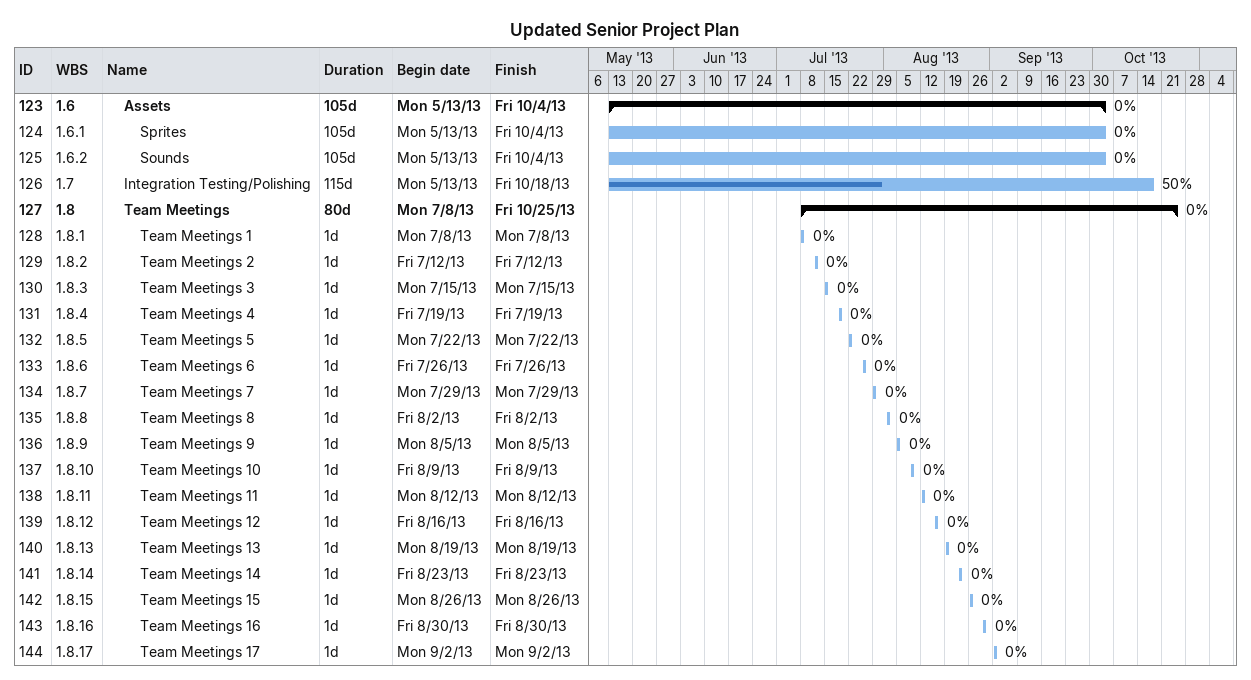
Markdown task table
Updated Senior Project Plan

| ID | WBS | Task | Duration | Start | Finish | % complete |
|---|---|---|---|---|---|---|
| 123 | 1.6 | **Assets** | 105d | 2013-05-13 | 2013-10-04 | 0 |
| 124 | 1.6.1 | Sprites | 105d | 2013-05-13 | 2013-10-04 | 0 |
| 125 | 1.6.2 | Sounds | 105d | 2013-05-13 | 2013-10-04 | 0 |
| 126 | 1.7 | Integration Testing/Polishing | 115d | 2013-05-13 | 2013-10-18 | 50 |
| 127 | 1.8 | **Team Meetings** | 80d | 2013-07-08 | 2013-10-25 | 0 |
| 128 | 1.8.1 | Team Meetings 1 | 1d | 2013-07-08 | 2013-07-08 | 0 |
| 129 | 1.8.2 | Team Meetings 2 | 1d | 2013-07-12 | 2013-07-12 | 0 |
| 130 | 1.8.3 | Team Meetings 3 | 1d | 2013-07-15 | 2013-07-15 | 0 |
| 131 | 1.8.4 | Team Meetings 4 | 1d | 2013-07-19 | 2013-07-19 | 0 |
| 132 | 1.8.5 | Team Meetings 5 | 1d | 2013-07-22 | 2013-07-22 | 0 |
| 133 | 1.8.6 | Team Meetings 6 | 1d | 2013-07-26 | 2013-07-26 | 0 |
| 134 | 1.8.7 | Team Meetings 7 | 1d | 2013-07-29 | 2013-07-29 | 0 |
| 135 | 1.8.8 | Team Meetings 8 | 1d | 2013-08-02 | 2013-08-02 | 0 |
| 136 | 1.8.9 | Team Meetings 9 | 1d | 2013-08-05 | 2013-08-05 | 0 |
| 137 | 1.8.10 | Team Meetings 10 | 1d | 2013-08-09 | 2013-08-09 | 0 |
| 138 | 1.8.11 | Team Meetings 11 | 1d | 2013-08-12 | 2013-08-12 | 0 |
| 139 | 1.8.12 | Team Meetings 12 | 1d | 2013-08-16 | 2013-08-16 | 0 |
| 140 | 1.8.13 | Team Meetings 13 | 1d | 2013-08-19 | 2013-08-19 | 0 |
| 141 | 1.8.14 | Team Meetings 14 | 1d | 2013-08-23 | 2013-08-23 | 0 |
| 142 | 1.8.15 | Team Meetings 15 | 1d | 2013-08-26 | 2013-08-26 | 0 |
| 143 | 1.8.16 | Team Meetings 16 | 1d | 2013-08-30 | 2013-08-30 | 0 |
| 144 | 1.8.17 | Team Meetings 17 | 1d | 2013-09-02 | 2013-09-02 | 0 |
